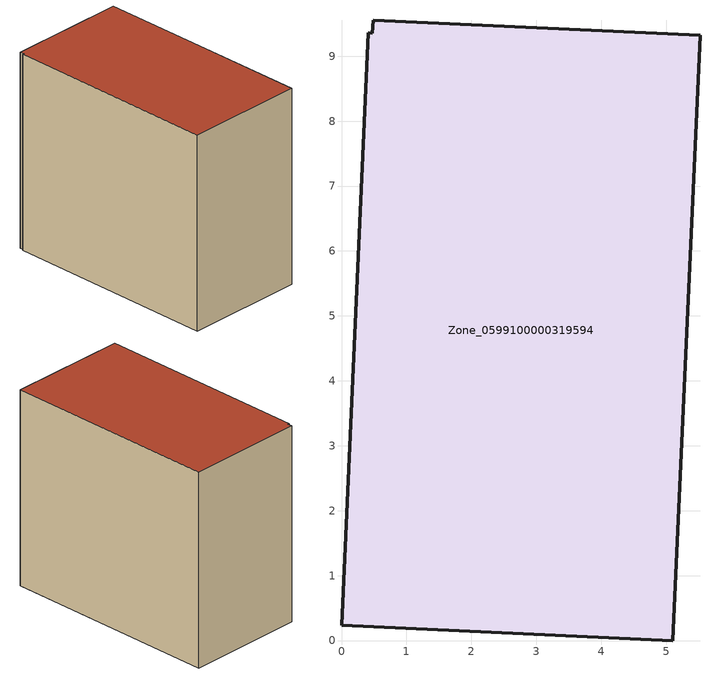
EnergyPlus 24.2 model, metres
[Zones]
Zone_0599100000319594
 floor ground (C_G): 0.48,9.35 0.49,9.55 5.52,9.32 5.1,0 0,0.23 0.41,9.36 z0
 wall outside (C_F): 0,0.23 5.1,0 5.52,9.32 0.49,9.55 0.48,9.35 0.41,9.36 0,0.23 z0:8.41
 roof outside (C_R): 0.49,9.55 0.48,9.35 0.41,9.36 0,0.23 5.1,0 5.52,9.32 z8.41
[BUILDING]
Pand.0599100000319594: North Axis=0; Terrain=City; Loads Convergence Tolerance Value=0.04; Temperature Convergence Tolerance Value=0.4; Solar Distribution=FullExterior; Maximum Number of Warmup Days=25; Minimum Number of Warmup Days=1
[Site:Location]
Rotterdam.The.Hague.AP_ZH_NLD Design_Conditions: Latitude=51.96; Longitude=4.45; Time Zone=1; Elevation=-4.5
[SITE:GROUNDTEMPERATURE:BUILDINGSURFACE]
18, 18, 18, 18, 18, 18, 18, 18, 18, 18, 18, 18
[MATERIAL] Thermal Absorptance=0.9; Solar Absorptance=0.7; Visible Absorptance=0.7
Name | Roughness | Thickness | Conductivity | Density | Specific Heat
G.TI.1975-1991 | MediumSmooth | 0.15 | 0.288461 | 540 | 1210
F.TI.1975-1991 | Rough | 0.3 | 0.230769 | 1920 | 840
R.TI.1975-1991 | MediumRough | 0.2 | 0.153846 | 1500 | 1000
[CONSTRUCTION]
C_G: G.TI.1975-1991
C_F: F.TI.1975-1991
C_R: R.TI.1975-1991
[ZONE]
Zone_0599100000319594: Type=1; Multiplier=1; Ceiling Height=Autocalculate; Volume=Autocalculate; Floor Area=autocalculate; Part of Total Floor Area=Yes
[ZONEINFILTRATION:DESIGNFLOWRATE]
Infil_Zone_0599100000319594: Zone or ZoneList or Space or SpaceList=Zone_0599100000319594; Schedule=AlwaysOn; Design Flow Rate Calculation Method=Flow/Area; Flow Rate per Floor Area=0.003; Constant Term Coefficient=1; Temperature Term Coefficient=0; Velocity Term Coefficient=0; Velocity Squared Term Coefficient=0
[HVACTEMPLATE:ZONE:IDEALLOADSAIRSYSTEM]
Zone_0599100000319594: Maximum Heating Supply Air Temperature=50; Minimum Cooling Supply Air Temperature=13; Maximum Heating Supply Air Humidity Ratio=0.0156; Minimum Cooling Supply Air Humidity Ratio=0.0077; Heating Limit=NoLimit; Cooling Limit=NoLimit; Dehumidification Control Type=ConstantSensibleHeatRatio; Cooling Sensible Heat Ratio=0.7; Dehumidification Setpoint=60; Humidification Control Type=None; Humidification Setpoint=30; Outdoor Air Method=None; Outdoor Air Flow Rate per Person=0.00944; Outdoor Air Flow Rate per Zone Floor Area=0; Outdoor Air Flow Rate per Zone=0; Demand Controlled Ventilation Type=None; Outdoor Air Economizer Type=NoEconomizer; Heat Recovery Type=None; Sensible Heat Recovery Effectiveness=0.7; Latent Heat Recovery Effectiveness=0.65
[ZONECONTROL:THERMOSTAT]
ThermostatControl_Zone_0599100000319594: Zone or ZoneList=Zone_0599100000319594; Control Type Schedule=DualSetpointControlType; Control 1=Thermostat_Zone_0599100000319594; Temperature Difference Between Cutout And Setpoint=0
[THERMOSTATSETPOINT:DUALSETPOINT]
Thermostat_Zone_0599100000319594: Heating Setpoint Temperature Schedule=HeatingSetpoint_Zone_0599100000319594; Cooling Setpoint Temperature Schedule=CoolingSetpoint_Zone_0599100000319594
[SCHEDULE:COMPACT]
HeatingSetpoint_Zone_0599100000319594: Through: 12/31, For: AllDays, Until: 24:00, 21
CoolingSetpoint_Zone_0599100000319594: Through: 12/31, For: AllDays, Until: 24:00, 24
DualSetpointControlType: Through: 12/31, For: AllDays, Until: 24:00, 4
AlwaysOn: Through: 12/31, For: AllDays, Until: 24:00, 1
